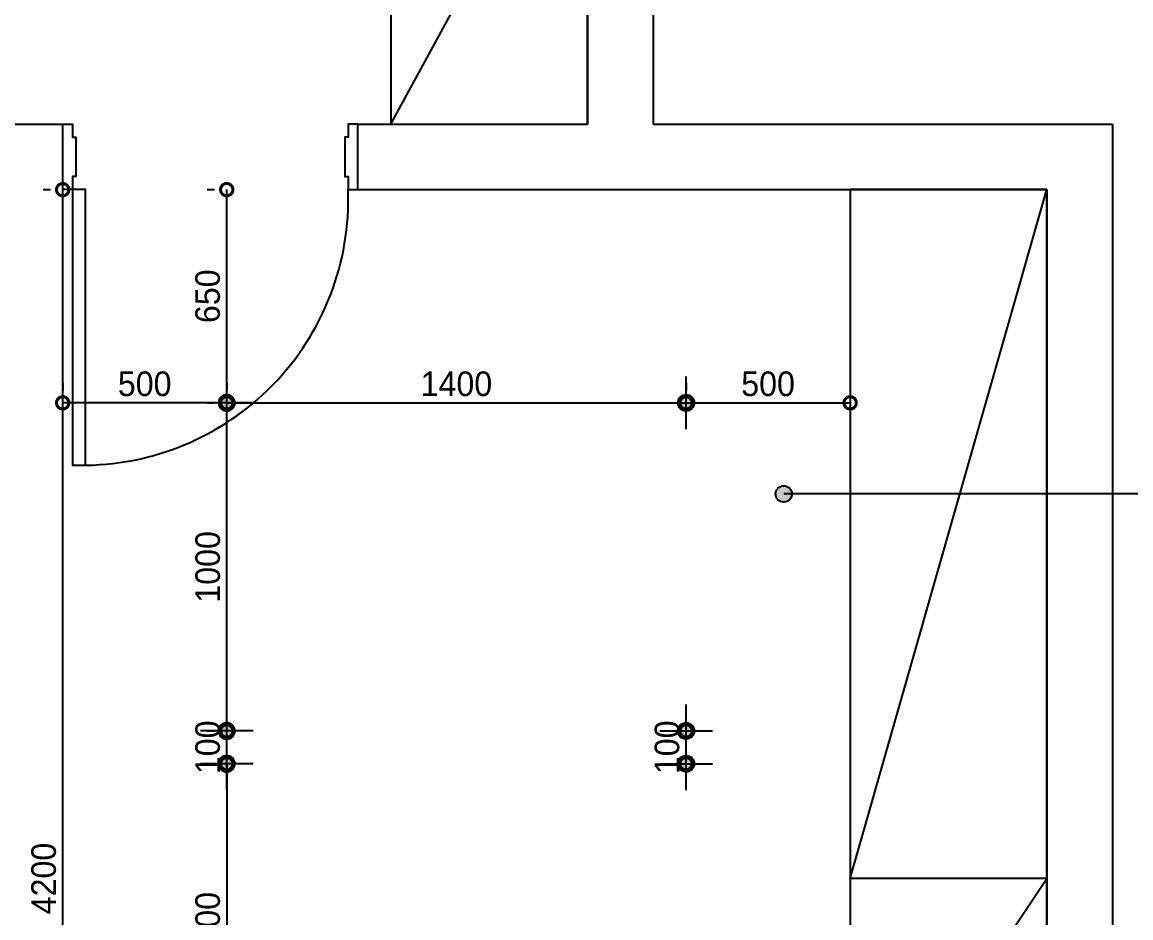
# Model space of a CAD drawing. Header units: inches. Extents: x -63256 to 33689, y -34490 to 100230.
# Drawn here: x 6863 to 10242, y 4114 to 6844 of the extents above; entities that cross this region are included whole.
import ezdxf

# ---------------------------------------------------------------- set-up
doc = ezdxf.new("R2010")
doc.units = ezdxf.units.IN
doc.header["$LTSCALE"] = 100
doc.header["$MEASUREMENT"] = 0
for name, color, linetype in [('0-ELC TEXT', 7, 'Continuous'), ('06-FUR', 6, 'Continuous'), ('07-DIM WAL', 5, 'Continuous'), ('CO-DO-FR', 7, 'Continuous'), ('CO-DOOR', 8, 'Continuous'), ('RC-LIGHT', 7, 'Continuous'), ('도면층2', 2, 'Continuous')]:
    doc.layers.add(name, color=color, linetype=linetype)
doc.styles.add('스타일1', font='')
doc.styles.get('스타일1').set_extended_font_data('HYwulM')
doc.dimstyles.new('30', dxfattribs={"dimscale": 30, "dimtxt": 2.5, "dimasz": 2.5, "dimexe": 1.25, "dimexo": 2, "dimtad": 1, "dimdec": 0, "dimtxsty": '스타일1', "dimblk": 'DOTSMALL', "dimcen": 2.5, "dimclrd": 1, "dimclre": 1, "dimclrt": 2, "dimadec": 0, "dimazin": 0, "dimtfac": 1, "dimtix": 1, "dimtmove": 0, "dimatfit": 3, "dimldrblk": 'DOTSMALL', "dimfxl": 1.25, "dimarcsym": 0})

# ---------------------------------------------------------------- blocks, each defined once
blk = doc.blocks.new('vuidauseh')
at = {"layer": '도면층2'}
for p, q in [((-44494.5, 10583.6), (-44494.5, 6533.6)), ((-44694.5, 7633.6), (-44694.5, 6533.6)), ((-46494.5, 6533.6), (-46294.5, 6533.6)), ((-46294.5, 6333.6), (-46294.5, 6533.6)), ((-45394.5, 6533.6), (-44694.5, 6533.6)), ((-45394.5, 6333.6), (-45394.5, 6533.6)), ((-44494.5, 6533.6), (-43094.5, 6533.6)), ((-43094.5, 6533.6), (-43094.5, 3083.6)), ((-46294.5, 1883.6), (-46294.5, 6333.6)), ((-45394.5, 6333.6), (-43294.5, 6333.6)), ((-43294.5, 6333.6), (-43294.5, 1883.6))]:
    blk.add_line(p, q, dxfattribs=at)
blk = doc.blocks.new('VUDASAUSEH')
at = {"layer": '06-FUR', "color": 8}
blk.add_line((-16413.2, -14186.4), (-15813.2, -12086.4), dxfattribs=at)
for points in [[(-17813.2, -11886.4), (-17213.2, -11886.4), (-17213.2, -10786.4), (-17813.2, -10786.4), (-17813.2, -11886.4), (-17213.2, -10786.4)], [(-16413.2, -15086.4), (-15813.2, -14186.4), (-16413.2, -14186.4)]]:
    blk.add_lwpolyline(points, dxfattribs=at)
blk.add_lwpolyline([(-15813.2, -12086.4), (-16413.2, -12086.4), (-16413.2, -15086.4), (-15813.2, -15086.4)], close=True, dxfattribs=at)
at = {"layer": 'CO-DO-FR'}
for points in [[(-18813.2, -12086.4), (-18813.2, -11886.4), (-18783.2, -11886.4), (-18783.2, -11926.4), (-18773.2, -11926.4), (-18773.2, -12046.4), (-18783.2, -12046.4), (-18783.2, -12086.4), (-18813.2, -12086.4)], [(-17913.2, -12086.4), (-17913.2, -11886.4), (-17943.2, -11886.4), (-17943.2, -11926.4), (-17953.2, -11926.4), (-17953.2, -12046.4), (-17943.2, -12046.4), (-17943.2, -12086.4), (-17913.2, -12086.4)]]:
    blk.add_lwpolyline(points, close=True, dxfattribs=at)
at = {"layer": 'CO-DOOR'}
blk.add_lwpolyline([(-18743.2, -12926.4), (-18743.2, -12086.4), (-18783.2, -12086.4), (-18783.2, -12926.4)], close=True, dxfattribs=at)
blk.add_arc((-18753.2, -12115.9), 810.5, 269.2931, 2.0875, dxfattribs=at)
blk.add_blockref('vuidauseh', (27481.3, -18420))
blk = doc.blocks.new('1')
at = {"linetype": 'Continuous'}
h = blk.add_hatch(color=4, dxfattribs=at)
h.dxf.hatch_style = 1
edge = h.paths.add_edge_path()
edge.add_arc((11539653.5, -14273503.8), 37.5, 0, 360)
at = {"color": 1, "linetype": 'Continuous'}
for p, q in [((11539653.5, -14273637.1), (11539653.5, -14273370.5)), ((11539520.2, -14273503.8), (11539786.8, -14273503.8))]:
    blk.add_line(p, q, dxfattribs=at)
at = {"color": 4, "linetype": 'Continuous'}
for radius in [41.5, 37.5]:
    blk.add_circle((11539653.5, -14273503.8), radius, dxfattribs=at)
blk = doc.blocks.new('_DOTSMALL')
at = {"color": 0, "linetype": 'ByBlock', "const_width": 0.5}
blk.add_lwpolyline([(-0.0625, 0, 1), (0.0625, 0, 1)], format="xyb", close=True, dxfattribs=at)
blk = doc.blocks.new('*D148')
at = {"layer": '07-DIM WAL', "color": 1, "lineweight": -2, "transparency": 16777216}
for p, q in [((7486.8, 4508.6), (7486.8, 4758.6)), ((7546.8, 4683.6), (7524.3, 4683.6)), ((7426.8, 4583.6), (7449.3, 4583.6))]:
    blk.add_line(p, q, dxfattribs=at)
at = {"layer": 'Defpoints', "color": 0, "transparency": 16777216}
for p in [(7486.8, 4683.6), (7486.8, 4683.6), (7486.8, 4583.6)]:
    blk.add_point(p, dxfattribs=at)
at = {"layer": '07-DIM WAL', "color": 1, "lineweight": -2, "transparency": 16777216, "xscale": 75, "yscale": 75, "zscale": 75}
for p, rotation in [((7486.8, 4683.6), 270), ((7486.8, 4583.6), 90)]:
    blk.add_blockref('_DOTSMALL', p, dxfattribs=dict(at, rotation=rotation))
at = {"layer": '07-DIM WAL', "color": 2, "transparency": 16777216, "insert": (7429.1, 4633.6), "char_height": 75, "attachment_point": 5, "rotation": 90, "style": '스타일1'}
blk.add_mtext('100', dxfattribs=at)
blk = doc.blocks.new('*D149')
at = {"layer": '07-DIM WAL', "color": 1, "lineweight": -2, "transparency": 16777216}
for p, q in [((8886.8, 4508.6), (8886.8, 4758.6)), ((8826.8, 4683.6), (8849.3, 4683.6)), ((8826.8, 4583.6), (8849.3, 4583.6))]:
    blk.add_line(p, q, dxfattribs=at)
at = {"layer": 'Defpoints', "color": 0, "transparency": 16777216}
for p in [(8886.8, 4683.6), (8886.8, 4683.6), (8886.8, 4583.6)]:
    blk.add_point(p, dxfattribs=at)
at = {"layer": '07-DIM WAL', "color": 1, "lineweight": -2, "transparency": 16777216, "xscale": 75, "yscale": 75, "zscale": 75}
for p, rotation in [((8886.8, 4683.6), 270), ((8886.8, 4583.6), 90)]:
    blk.add_blockref('_DOTSMALL', p, dxfattribs=dict(at, rotation=rotation))
at = {"layer": '07-DIM WAL', "color": 2, "transparency": 16777216, "insert": (8829.1, 4633.6), "char_height": 75, "attachment_point": 5, "rotation": 90, "style": '스타일1'}
blk.add_mtext('100', dxfattribs=at)
blk = doc.blocks.new('*D158')
at = {"layer": '07-DIM WAL', "color": 1, "lineweight": -2, "transparency": 16777216}
for p, q in [((7426.8, 5683.6), (7449.3, 5683.6)), ((7486.8, 4683.6), (7486.8, 5683.6)), ((7426.8, 4683.6), (7449.3, 4683.6))]:
    blk.add_line(p, q, dxfattribs=at)
at = {"layer": 'Defpoints', "color": 0, "transparency": 16777216}
for p in [(7486.8, 5683.6), (7486.8, 5683.6), (7486.8, 4683.6)]:
    blk.add_point(p, dxfattribs=at)
at = {"layer": '07-DIM WAL', "color": 1, "lineweight": -2, "transparency": 16777216, "xscale": 75, "yscale": 75, "zscale": 75}
for p, rotation in [((7486.8, 5683.6), 90), ((7486.8, 4683.6), 270)]:
    blk.add_blockref('_DOTSMALL', p, dxfattribs=dict(at, rotation=rotation))
at = {"layer": '07-DIM WAL', "color": 2, "transparency": 16777216, "insert": (7429.1, 5183.6), "char_height": 75, "attachment_point": 5, "rotation": 90, "style": '스타일1'}
blk.add_mtext('1000', dxfattribs=at)
blk = doc.blocks.new('*D159')
at = {"layer": '07-DIM WAL', "color": 1, "lineweight": -2, "transparency": 16777216}
for p, q in [((7426.8, 6333.6), (7449.3, 6333.6)), ((7486.8, 5683.6), (7486.8, 6333.6)), ((7426.8, 5683.6), (7449.3, 5683.6))]:
    blk.add_line(p, q, dxfattribs=at)
at = {"layer": 'Defpoints', "color": 0, "transparency": 16777216}
for p in [(7486.8, 6333.6), (7486.8, 6333.6), (7486.8, 5683.6)]:
    blk.add_point(p, dxfattribs=at)
at = {"layer": '07-DIM WAL', "color": 1, "lineweight": -2, "transparency": 16777216, "xscale": 75, "yscale": 75, "zscale": 75}
for p, rotation in [((7486.8, 6333.6), 90), ((7486.8, 5683.6), 270)]:
    blk.add_blockref('_DOTSMALL', p, dxfattribs=dict(at, rotation=rotation))
at = {"layer": '07-DIM WAL', "color": 2, "transparency": 16777216, "insert": (7429, 6008.6), "char_height": 75, "attachment_point": 5, "rotation": 90, "style": '스타일1'}
blk.add_mtext('650', dxfattribs=at)
blk = doc.blocks.new('*D160')
at = {"layer": '07-DIM WAL', "color": 1, "lineweight": -2, "transparency": 16777216}
for p, q in [((6986.8, 5743.6), (6986.8, 5721.1)), ((7486.8, 5743.6), (7486.8, 5721.1)), ((7486.8, 5683.6), (6986.8, 5683.6))]:
    blk.add_line(p, q, dxfattribs=at)
at = {"layer": 'Defpoints', "color": 0, "transparency": 16777216}
for p in [(6986.8, 5683.6), (6986.8, 5683.6), (7486.8, 5683.6)]:
    blk.add_point(p, dxfattribs=at)
at = {"layer": '07-DIM WAL', "color": 1, "lineweight": -2, "transparency": 16777216, "xscale": 75, "yscale": 75, "zscale": 75, "rotation": 180}
blk.add_blockref('_DOTSMALL', (6986.8, 5683.6), dxfattribs=at)
at = {"layer": '07-DIM WAL', "color": 1, "lineweight": -2, "transparency": 16777216, "xscale": 75, "yscale": 75, "zscale": 75}
blk.add_blockref('_DOTSMALL', (7486.8, 5683.6), dxfattribs=at)
at = {"layer": '07-DIM WAL', "color": 2, "transparency": 16777216, "insert": (7236.8, 5741.3), "char_height": 75, "attachment_point": 5, "style": '스타일1'}
blk.add_mtext('500', dxfattribs=at)
blk = doc.blocks.new('*D161')
at = {"layer": '07-DIM WAL', "color": 1, "lineweight": -2, "transparency": 16777216}
for p, q in [((7486.8, 5743.6), (7486.8, 5721.1)), ((8886.8, 5743.6), (8886.8, 5721.1)), ((7486.8, 5683.6), (8886.8, 5683.6))]:
    blk.add_line(p, q, dxfattribs=at)
at = {"layer": 'Defpoints', "color": 0, "transparency": 16777216}
for p in [(7486.8, 5683.6), (8886.8, 5683.6), (8886.8, 5683.6)]:
    blk.add_point(p, dxfattribs=at)
at = {"layer": '07-DIM WAL', "color": 1, "lineweight": -2, "transparency": 16777216, "xscale": 75, "yscale": 75, "zscale": 75, "rotation": 180}
blk.add_blockref('_DOTSMALL', (7486.8, 5683.6), dxfattribs=at)
at = {"layer": '07-DIM WAL', "color": 1, "lineweight": -2, "transparency": 16777216, "xscale": 75, "yscale": 75, "zscale": 75}
blk.add_blockref('_DOTSMALL', (8886.8, 5683.6), dxfattribs=at)
at = {"layer": '07-DIM WAL', "color": 2, "transparency": 16777216, "insert": (8186.8, 5741.3), "char_height": 75, "attachment_point": 5, "style": '스타일1'}
blk.add_mtext('1400', dxfattribs=at)
blk = doc.blocks.new('*D162')
at = {"layer": '07-DIM WAL', "color": 1, "lineweight": -2, "transparency": 16777216}
for p, q in [((8886.8, 5743.6), (8886.8, 5721.1)), ((9386.8, 5743.6), (9386.8, 5721.1)), ((8886.8, 5683.6), (9386.8, 5683.6))]:
    blk.add_line(p, q, dxfattribs=at)
at = {"layer": 'Defpoints', "color": 0, "transparency": 16777216}
for p in [(8886.8, 5683.6), (9386.8, 5683.6), (9386.8, 5683.6)]:
    blk.add_point(p, dxfattribs=at)
at = {"layer": '07-DIM WAL', "color": 1, "lineweight": -2, "transparency": 16777216, "xscale": 75, "yscale": 75, "zscale": 75, "rotation": 180}
blk.add_blockref('_DOTSMALL', (8886.8, 5683.6), dxfattribs=at)
at = {"layer": '07-DIM WAL', "color": 1, "lineweight": -2, "transparency": 16777216, "xscale": 75, "yscale": 75, "zscale": 75}
blk.add_blockref('_DOTSMALL', (9386.8, 5683.6), dxfattribs=at)
at = {"layer": '07-DIM WAL', "color": 2, "transparency": 16777216, "insert": (9136.8, 5741.3), "char_height": 75, "attachment_point": 5, "style": '스타일1'}
blk.add_mtext('500', dxfattribs=at)
blk = doc.blocks.new('*D163')
at = {"layer": '07-DIM WAL', "color": 1, "lineweight": -2, "transparency": 16777216}
for p, q in [((7426.8, 4583.6), (7449.3, 4583.6)), ((7486.8, 4583.6), (7486.8, 3583.6)), ((7546.8, 3583.6), (7524.3, 3583.6))]:
    blk.add_line(p, q, dxfattribs=at)
at = {"layer": 'Defpoints', "color": 0, "transparency": 16777216}
for p in [(7486.8, 4583.6), (7486.8, 3583.6), (7486.8, 3583.6)]:
    blk.add_point(p, dxfattribs=at)
at = {"layer": '07-DIM WAL', "color": 1, "lineweight": -2, "transparency": 16777216, "xscale": 75, "yscale": 75, "zscale": 75}
for p, rotation in [((7486.8, 4583.6), 90), ((7486.8, 3583.6), 270)]:
    blk.add_blockref('_DOTSMALL', p, dxfattribs=dict(at, rotation=rotation))
at = {"layer": '07-DIM WAL', "color": 2, "transparency": 16777216, "insert": (7429.1, 4083.6), "char_height": 75, "attachment_point": 5, "rotation": 90, "style": '스타일1'}
blk.add_mtext('1000', dxfattribs=at)
blk = doc.blocks.new('*D166')
at = {"layer": '07-DIM WAL', "color": 1, "lineweight": -2, "transparency": 16777216}
for p, q in [((6926.8, 6333.6), (6949.3, 6333.6)), ((6986.8, 2133.6), (6986.8, 6333.6)), ((6926.8, 2133.6), (6949.3, 2133.6))]:
    blk.add_line(p, q, dxfattribs=at)
at = {"layer": 'Defpoints', "color": 0, "transparency": 16777216}
for p in [(6986.8, 6333.6), (6986.8, 6333.6), (6986.8, 2133.6)]:
    blk.add_point(p, dxfattribs=at)
at = {"layer": '07-DIM WAL', "color": 1, "lineweight": -2, "transparency": 16777216, "xscale": 75, "yscale": 75, "zscale": 75}
for p, rotation in [((6986.8, 6333.6), 90), ((6986.8, 2133.6), 270)]:
    blk.add_blockref('_DOTSMALL', p, dxfattribs=dict(at, rotation=rotation))
at = {"layer": '07-DIM WAL', "color": 2, "transparency": 16777216, "insert": (6929.1, 4233.6), "char_height": 75, "attachment_point": 5, "rotation": 90, "style": '스타일1'}
blk.add_mtext('4200', dxfattribs=at)

msp = doc.modelspace()

# ---------------------------------------------------------------- hatches: boundary and pattern name
at = {"layer": '0-ELC TEXT'}
h = msp.add_hatch(color=256, dxfattribs=at)
h.dxf.hatch_style = 1
edge = h.paths.add_edge_path()
edge.add_arc((9184.4, 5406), 25, -270, 90, ccw=False)

# ---------------------------------------------------------------- linework, layer by layer
msp.add_line((10789.6, 5406), (9184.4, 5406), dxfattribs=at)
msp.add_circle((9184.4, 5406), 25, dxfattribs=at)

# ---------------------------------------------------------------- block references
msp.add_blockref('VUDASAUSEH', (25800, 18420))
at = {"layer": 'RC-LIGHT', "yscale": 0.6024096385271789, "zscale": 0.6024096385271789}
for p, xscale in [((6959085.3, 8604179.9), -0.6024096385271789), ((-6942711.7, 8604179.9), 0.6024096385271789), ((6959085.3, 8603179.9), -0.6024096385271789), ((-6942711.7, 8603179.9), 0.6024096385271789), ((6959085.3, 8603079.9), -0.6024096385271789), ((-6942711.7, 8603079.9), 0.6024096385271789)]:
    msp.add_blockref('1', p, dxfattribs=dict(at, xscale=xscale))

# ---------------------------------------------------------------- dimensions: what is measured, and where the dimension line sits
at = {"layer": '07-DIM WAL'}
for base, p1, p2, picture, middle in [((6986.8, 6333.6), (6986.8, 2133.6), (6986.8, 6333.6), '*D166', (6929.1, 4233.6)), ((7486.8, 6333.6), (7486.8, 5683.6), (7486.8, 6333.6), '*D159', (7429, 6008.6)), ((7486.8, 5683.6), (7486.8, 4683.6), (7486.8, 5683.6), '*D158', (7429.1, 5183.6)), ((7486.8, 4683.6), (7486.8, 4583.6), (7486.8, 4683.6), '*D148', (7429.1, 4633.6)), ((8886.8, 4683.6), (8886.8, 4583.6), (8886.8, 4683.6), '*D149', (8829.1, 4633.6)), ((7486.8, 3583.6), (7486.8, 4583.6), (7486.8, 3583.6), '*D163', (7429.1, 4083.6))]:
    dim = msp.add_linear_dim(base=base, p1=p1, p2=p2, angle=90, dimstyle='30', dxfattribs=at)
    dim.commit()
    dim.dimension.update_dxf_attribs({"geometry": picture, "text_midpoint": middle})
for base, p1, p2, picture, middle in [((6986.8, 5683.6), (7486.8, 5683.6), (6986.8, 5683.6), '*D160', (7236.8, 5741.3)), ((8886.8, 5683.6), (7486.8, 5683.6), (8886.8, 5683.6), '*D161', (8186.8, 5741.3)), ((9386.8, 5683.6), (8886.8, 5683.6), (9386.8, 5683.6), '*D162', (9136.8, 5741.3))]:
    dim = msp.add_linear_dim(base=base, p1=p1, p2=p2, dimstyle='30', dxfattribs=at)
    dim.commit()
    dim.dimension.update_dxf_attribs({"geometry": picture, "text_midpoint": middle})

doc.saveas('drawing.dxf')
